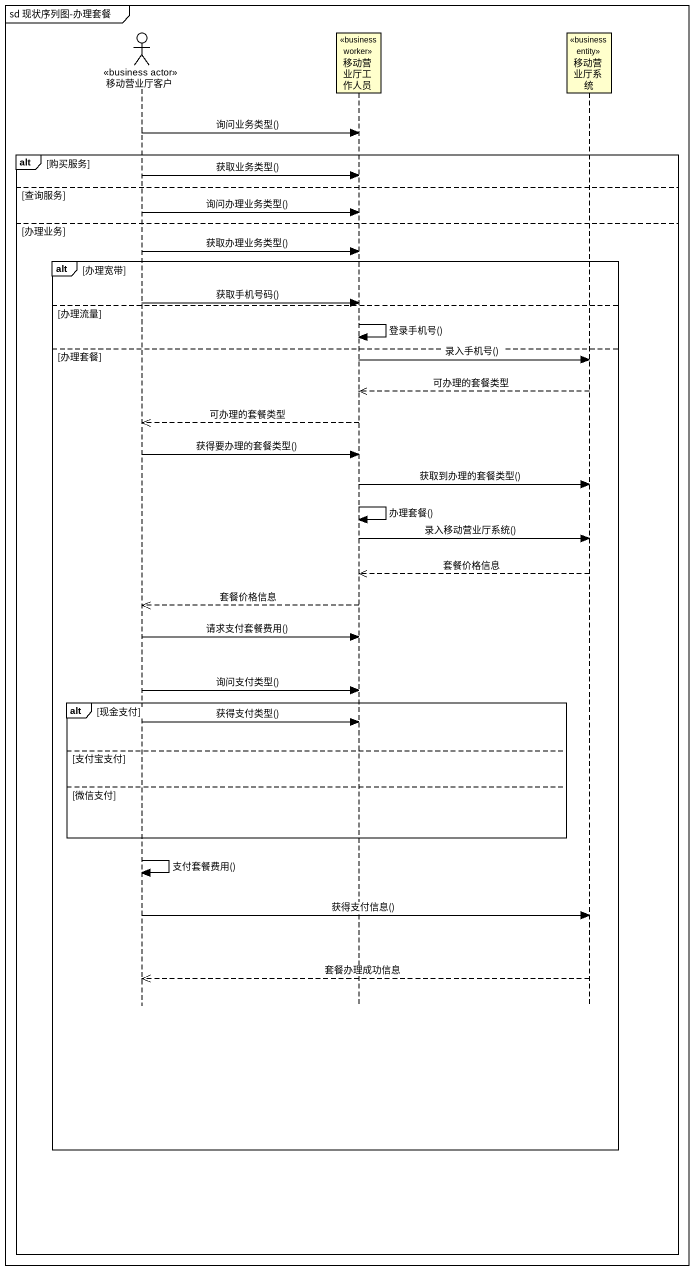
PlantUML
@startuml
mainframe sd 现状序列图-办理套餐
hide footbox
actor 移动营业厅客户 <<business actor>>
participant 移动营业厅工作人员 <<business worker>>
participant 移动营业厅系统 <<business entity>>

移动营业厅客户 -> 移动营业厅工作人员 : 询问业务类型()
alt 购买服务
  移动营业厅客户 -> 移动营业厅工作人员 : 获取业务类型()
else 查询服务
  移动营业厅客户 -> 移动营业厅工作人员 : 询问办理业务类型()
else 办理业务
  移动营业厅客户 -> 移动营业厅工作人员 : 获取办理业务类型()
  alt 办理宽带
    移动营业厅客户 -> 移动营业厅工作人员 : 获取手机号码()
  else 办理流量
    移动营业厅工作人员 -> 移动营业厅工作人员 : 登录手机号()
  else 办理套餐
    移动营业厅工作人员 -> 移动营业厅系统 : 录入手机号()
    移动营业厅系统 -->> 移动营业厅工作人员 : 可办理的套餐类型
    移动营业厅工作人员 -->> 移动营业厅客户 : 可办理的套餐类型
    移动营业厅客户 -> 移动营业厅工作人员 : 获得要办理的套餐类型()
    移动营业厅工作人员 -> 移动营业厅系统 : 获取到办理的套餐类型()
    移动营业厅工作人员 -> 移动营业厅工作人员 : 办理套餐()
    移动营业厅工作人员 -> 移动营业厅系统 : 录入移动营业厅系统()
    移动营业厅系统 -->> 移动营业厅工作人员 : 套餐价格信息
    移动营业厅工作人员 -->> 移动营业厅客户 : 套餐价格信息
    移动营业厅客户 -> 移动营业厅工作人员 : 请求支付套餐费用()
    移动营业厅客户 -> 移动营业厅工作人员 : 询问支付类型()
    alt 现金支付
      移动营业厅客户 -> 移动营业厅工作人员 : 获得支付类型()
    else 支付宝支付
    else 微信支付
    end
    移动营业厅客户 -> 移动营业厅客户 : 支付套餐费用()
    移动营业厅客户 -> 移动营业厅系统 : 获得支付信息()
    移动营业厅系统 -->> 移动营业厅客户 : 套餐办理成功信息
  end
end
@enduml
